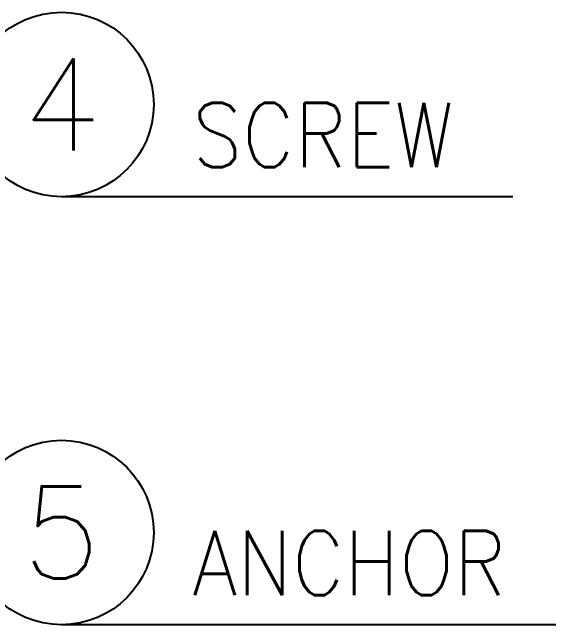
# Model space of a CAD drawing. Extents: x 1522 to 1942, y -990 to -693.
# Drawn here: x 1778.97 to 1808.44, y -812.36 to -779.15 of the extents above; entities that cross this region are included whole.
import ezdxf
from ezdxf.enums import TextEntityAlignment as Align

# ---------------------------------------------------------------- set-up
doc = ezdxf.new("R2010")
doc.units = 0
doc.header["$LTSCALE"] = 7
doc.header["$MEASUREMENT"] = 0
doc.layers.add('D', color=2, linetype='CONTINUOUS')
doc.layers.add('DWG', color=7, linetype='CONTINUOUS')
doc.styles.add('GHS', font='romans', dxfattribs={"bigfont": 'ghs'})

msp = doc.modelspace()

# ---------------------------------------------------------------- linework, layer by layer
at = {"layer": 'D', "ltscale": 0.5}
for p, q in [((1806.117, -789.15), (1781.638, -789.15)), ((1808.437, -812.361), (1781.638, -812.361))]:
    msp.add_line(p, q, dxfattribs=at)
for centre in [(1781.638, -784.15), (1781.638, -807.361)]:
    msp.add_circle(centre, 5, dxfattribs=at)

# ---------------------------------------------------------------- texts
at = {"layer": 'D', "ltscale": 0.5, "style": 'GHS', "width": 0.9}
for s, p in [('SCREW', (1788.735, -787.556)), ('ANCHOR', (1788.735, -810.766))]:
    msp.add_text(s, height=3.5, dxfattribs=at).set_placement(p)
at = {"layer": 'DWG', "ltscale": 0.5, "style": 'GHS'}
for s, p in [('4', (1781.638, -784.15)), ('5', (1781.638, -807.361))]:
    msp.add_text(s, height=5, dxfattribs=at).set_placement(p, align=Align.MIDDLE)

doc.saveas('drawing.dxf')
